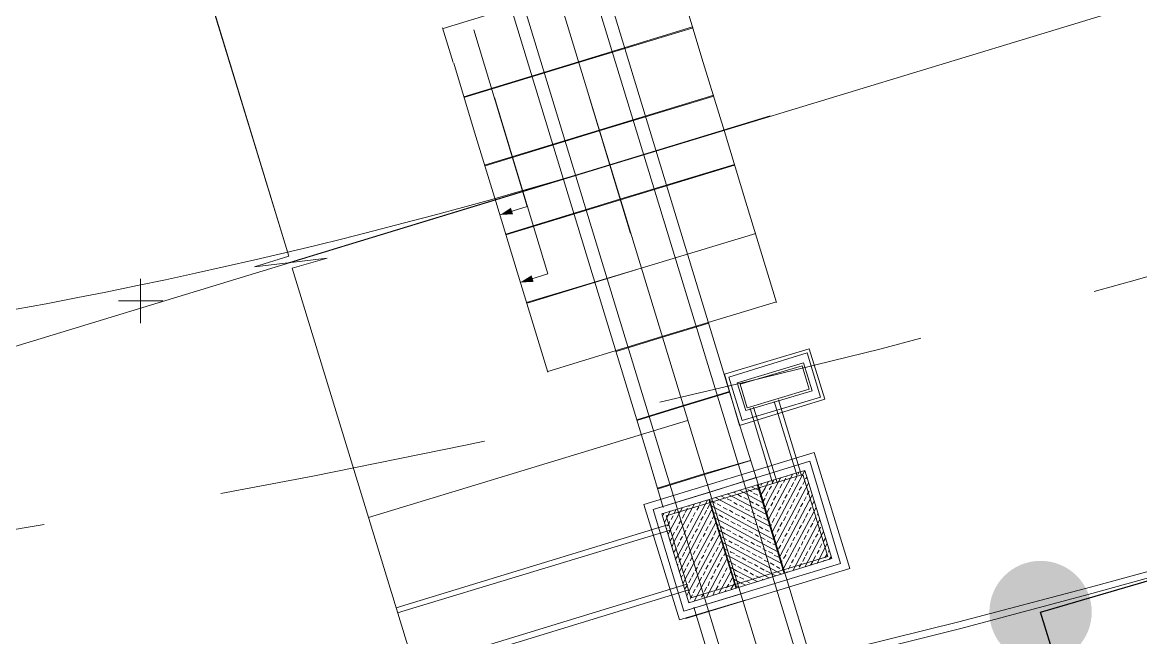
# Model space of a CAD drawing. Header units: metres. Extents: x 535413 to 535809, y 1836230 to 1836506.
# Drawn here: x 535683.28 to 535698.99, y 1836318.32 to 1836326.96 of the extents above; entities that cross this region are included whole.
import ezdxf

# ---------------------------------------------------------------- set-up
doc = ezdxf.new("R2010")
doc.units = ezdxf.units.M
doc.header["$MEASUREMENT"] = 0
doc.linetypes.add('DGN Style 2', pattern=[6.2979, 3.77874, -2.51916])
doc.layers.get('0').update_dxf_attribs({"color": 1})
for name, color, linetype, lineweight in [('Level 2', 1, 'Continuous', 0), ('Level 3', 1, 'Continuous', 0), ('Level 37', 1, 'Continuous', 0), ('Level 38', 1, 'Continuous', 0), ('Level 39', 1, 'Continuous', 0), ('Level 4', 1, 'Continuous', 0), ('Level 42', 1, 'Continuous', 0), ('Level 43', 1, 'Continuous', 0), ('Level 44', 1, 'Continuous', 0), ('Level 45', 1, 'Continuous', 0), ('Level 5', 1, 'Continuous', 0), ('Level 8', 1, 'Continuous', 0), ('Level 9', 1, 'Continuous', 0)]:
    doc.layers.add(name, color=color, linetype=linetype, lineweight=lineweight)

# ---------------------------------------------------------------- blocks, each defined once
blk = doc.blocks.new('DDCT_1')
at = {"color": 0, "linetype": 'Continuous', "lineweight": 0}
for p, q in [((0, -6.2), (0, 6.2)), ((6.2, 0), (-6.2, 0))]:
    blk.add_line(p, q, dxfattribs=at)
blk = doc.blocks.new('DWGLDR_2')
at = {"layer": 'Level 39', "color": 7, "linetype": 'Continuous', "lineweight": 0, "flags": 128}
blk.add_lwpolyline([(22.1, -167.7), (21.7, -127.9), (-237.5, -127.3)], dxfattribs=at)
at = {"layer": 'Level 39', "color": 7, "linetype": 'Continuous', "lineweight": 0}
blk.add_solid([(22.1, -167.7), (26.4, -150.2), (16.9, -150.5)], dxfattribs=at)
blk = doc.blocks.new('DWGLDR_3')
at = {"layer": 'Level 39', "color": 7, "linetype": 'Continuous', "lineweight": 0, "flags": 128}
blk.add_lwpolyline([(121.1, -168.6), (121, -127.8), (-138.1, -127.3)], dxfattribs=at)
at = {"layer": 'Level 39', "color": 7, "linetype": 'Continuous', "lineweight": 0}
blk.add_solid([(121.1, -168.6), (125.7, -150.2), (116.2, -150.4)], dxfattribs=at)

msp = doc.modelspace()

# ---------------------------------------------------------------- hatches: boundary and pattern name
at = {"layer": 'Level 4', "linetype": 'Continuous', "lineweight": 0}
h = msp.add_hatch(color=7, dxfattribs=at)
edge = h.paths.add_edge_path()
edge.add_arc((535697.58, 1836318.68), 0.719, 270, 630)

# ---------------------------------------------------------------- linework, layer by layer
at = {"layer": 'Level 2', "color": 7, "linetype": 'Continuous', "lineweight": 0}
msp.add_line((535691.24, 1836325.92), (535691.82, 1836324), dxfattribs=at)
at = {"layer": 'Level 2', "color": 7, "linetype": 'Continuous', "lineweight": 0, "flags": 128}
for points in [[(535667.71, 1836314.54), (535669.83, 1836314.56), (535672.01, 1836314.63), (535674.25, 1836314.76), (535676.55, 1836314.96), (535678.89, 1836315.22), (535681.25, 1836315.54), (535683.6, 1836315.89), (535685.93, 1836316.29), (535688.21, 1836316.71), (535690.42, 1836317.15), (535692.53, 1836317.61), (535694.52, 1836318.07), (535696.43, 1836318.54), (535698.28, 1836319.03), (535700.09, 1836319.52), (535701.89, 1836320.04), (535703.71, 1836320.58), (535705.57, 1836321.14), (535707.51, 1836321.73)], [(535667.72, 1836314.41), (535669.83, 1836314.41), (535672.01, 1836314.47), (535674.26, 1836314.6), (535676.56, 1836314.8), (535678.9, 1836315.06), (535681.27, 1836315.38), (535683.62, 1836315.74), (535685.95, 1836316.15), (535688.23, 1836316.58), (535690.44, 1836317.03), (535692.55, 1836317.5), (535694.55, 1836317.97), (535696.46, 1836318.45), (535698.3, 1836318.94), (535700.11, 1836319.44), (535701.91, 1836319.96), (535703.74, 1836320.49), (535705.61, 1836321.04), (535707.55, 1836321.62)]]:
    msp.add_lwpolyline(points, dxfattribs=at)
at = {"layer": 'Level 2', "color": 7, "linetype": 'Continuous', "lineweight": 0}
msp.add_point((535691.53, 1836324.96), dxfattribs=at)
msp.add_point((535691.53, 1836324.96), dxfattribs=at)
at = {"layer": 'Level 3', "color": 7, "linetype": 'Continuous', "lineweight": 0}
for q in [(535761.57, 1836346.31), (535627.69, 1836305.5)]:
    msp.add_line((535691.53, 1836324.96), q, dxfattribs=at)
msp.add_arc((535669.657, 1836396.702), 75, 245.25614, 286.95471, dxfattribs=at)
at = {"layer": 'Level 37', "color": 7, "linetype": 'Continuous', "lineweight": 0}
for p, q in [((535687.02, 1836323.68), (535683.66, 1836334.7)), ((535687.02, 1836323.68), (535684.26, 1836332.74)), ((535686.54, 1836323.53), (535687.02, 1836323.68)), ((535686.54, 1836323.53), (535687.02, 1836323.68)), ((535687.56, 1836323.65), (535686.54, 1836323.53)), ((535687.56, 1836323.65), (535686.54, 1836323.53)), ((535687.07, 1836323.51), (535687.56, 1836323.65)), ((535687.07, 1836323.51), (535687.56, 1836323.65)), ((535687.07, 1836323.51), (535689.42, 1836315.83)), ((535687.07, 1836323.51), (535689.42, 1836315.83))]:
    msp.add_line(p, q, dxfattribs=at)
at = {"layer": 'Level 38', "color": 7, "linetype": 'Continuous', "lineweight": 0}
for p, q in [((535696.14, 1836309.84), (535688.15, 1836336.06)), ((535696.14, 1836309.84), (535688.15, 1836336.06)), ((535692.62, 1836321.37), (535688.14, 1836320.01)), ((535692.62, 1836321.37), (535688.14, 1836320.01))]:
    msp.add_line(p, q, dxfattribs=at)
at = {"layer": 'Level 39', "color": 7, "linetype": 'Continuous', "lineweight": 0}
for p, q in [((535693.81, 1836320.08), (535694.1, 1836320.62)), ((535693.81, 1836320.08), (535694.1, 1836320.62)), ((535693.86, 1836319.9), (535694.27, 1836320.67)), ((535693.86, 1836319.9), (535694.27, 1836320.67)), ((535694.17, 1836320.61), (535694.19, 1836320.65)), ((535694.17, 1836320.61), (535694.19, 1836320.65)), ((535693.65, 1836320.46), (535693.67, 1836320.49)), ((535693.65, 1836320.46), (535693.67, 1836320.49)), ((535693.71, 1836320.42), (535693.76, 1836320.52)), ((535693.71, 1836320.42), (535693.76, 1836320.52)), ((535693.76, 1836320.25), (535693.93, 1836320.57)), ((535693.76, 1836320.25), (535693.93, 1836320.57)), ((535693.77, 1836320.4), (535693.8, 1836320.45)), ((535693.77, 1836320.4), (535693.8, 1836320.45)), ((535693.81, 1836320.48), (535693.84, 1836320.54)), ((535693.81, 1836320.48), (535693.84, 1836320.54)), ((535693.92, 1836319.73), (535694.32, 1836320.49)), ((535693.92, 1836319.73), (535694.32, 1836320.49)), ((535693.92, 1836320.42), (535693.95, 1836320.48)), ((535693.92, 1836320.42), (535693.95, 1836320.48)), ((535693.97, 1836320.5), (535694, 1836320.56)), ((535693.97, 1836320.5), (535694, 1836320.56)), ((535694.01, 1836320.59), (535694.02, 1836320.59)), ((535694.01, 1836320.59), (535694.02, 1836320.59)), ((535694.08, 1836320.44), (535694.11, 1836320.5)), ((535694.08, 1836320.44), (535694.11, 1836320.5)), ((535694.13, 1836320.53), (535694.15, 1836320.58)), ((535694.13, 1836320.53), (535694.15, 1836320.58)), ((535694.24, 1836320.47), (535694.27, 1836320.53)), ((535694.24, 1836320.47), (535694.27, 1836320.53)), ((535694.28, 1836320.55), (535694.3, 1836320.58)), ((535694.28, 1836320.55), (535694.3, 1836320.58)), ((535693.01, 1836320.29), (535693.78, 1836319.88)), ((535693.01, 1836320.29), (535693.78, 1836319.88)), ((535693.1, 1836320.31), (535693.15, 1836320.28)), ((535693.1, 1836320.31), (535693.15, 1836320.28)), ((535693.18, 1836320.34), (535693.73, 1836320.05)), ((535693.18, 1836320.34), (535693.73, 1836320.05)), ((535693.27, 1836320.36), (535693.3, 1836320.35)), ((535693.27, 1836320.36), (535693.3, 1836320.35)), ((535693.33, 1836320.33), (535693.38, 1836320.3)), ((535693.33, 1836320.33), (535693.38, 1836320.3)), ((535693.35, 1836320.39), (535693.67, 1836320.22)), ((535693.35, 1836320.39), (535693.67, 1836320.22)), ((535693.41, 1836320.29), (535693.47, 1836320.26)), ((535693.41, 1836320.29), (535693.47, 1836320.26)), ((535693.44, 1836320.42), (535693.44, 1836320.41)), ((535693.44, 1836320.42), (535693.44, 1836320.41)), ((535693.47, 1836320.4), (535693.53, 1836320.37)), ((535693.47, 1836320.4), (535693.53, 1836320.37)), ((535693.52, 1836320.44), (535693.62, 1836320.39)), ((535693.52, 1836320.44), (535693.62, 1836320.39)), ((535693.55, 1836320.35), (535693.61, 1836320.32)), ((535693.55, 1836320.35), (535693.61, 1836320.32)), ((535693.63, 1836320.41), (535693.64, 1836320.43)), ((535693.63, 1836320.41), (535693.64, 1836320.43)), ((535693.64, 1836320.31), (535693.65, 1836320.3)), ((535693.64, 1836320.31), (535693.65, 1836320.3)), ((535693.65, 1836320.32), (535693.71, 1836320.42)), ((535693.65, 1836320.32), (535693.71, 1836320.42)), ((535693.72, 1836320.31), (535693.73, 1836320.33)), ((535693.72, 1836320.31), (535693.73, 1836320.33)), ((535693.73, 1836320.33), (535693.75, 1836320.37)), ((535693.73, 1836320.33), (535693.75, 1836320.37)), ((535693.83, 1836320.25), (535693.86, 1836320.31)), ((535693.83, 1836320.25), (535693.86, 1836320.31)), ((535693.88, 1836320.34), (535693.91, 1836320.39)), ((535693.88, 1836320.34), (535693.91, 1836320.39)), ((535693.97, 1836319.56), (535694.37, 1836320.32)), ((535693.97, 1836319.56), (535694.37, 1836320.32)), ((535693.99, 1836320.28), (535694.02, 1836320.33)), ((535693.99, 1836320.28), (535694.02, 1836320.33)), ((535694.04, 1836320.36), (535694.07, 1836320.42)), ((535694.04, 1836320.36), (535694.07, 1836320.42)), ((535694.15, 1836320.3), (535694.18, 1836320.36)), ((535694.15, 1836320.3), (535694.18, 1836320.36)), ((535694.19, 1836320.39), (535694.22, 1836320.44)), ((535694.19, 1836320.39), (535694.22, 1836320.44)), ((535694.26, 1836320.24), (535694.29, 1836320.3)), ((535694.26, 1836320.24), (535694.29, 1836320.3)), ((535694.3, 1836320.33), (535694.33, 1836320.38)), ((535694.3, 1836320.33), (535694.33, 1836320.38)), ((535692.38, 1836319.83), (535692.55, 1836320.15)), ((535692.38, 1836319.83), (535692.55, 1836320.15)), ((535692.43, 1836319.66), (535692.72, 1836320.2)), ((535692.43, 1836319.66), (535692.72, 1836320.2)), ((535692.49, 1836319.48), (535692.9, 1836320.25)), ((535692.49, 1836319.48), (535692.9, 1836320.25)), ((535692.59, 1836320.08), (535692.62, 1836320.14)), ((535692.59, 1836320.08), (535692.62, 1836320.14)), ((535692.75, 1836320.11), (535692.78, 1836320.16)), ((535692.75, 1836320.11), (535692.78, 1836320.16)), ((535692.79, 1836320.19), (535692.81, 1836320.23)), ((535692.79, 1836320.19), (535692.81, 1836320.23)), ((535692.9, 1836320.13), (535692.93, 1836320.19)), ((535692.9, 1836320.13), (535692.93, 1836320.19)), ((535692.95, 1836320.24), (535693.01, 1836320.21)), ((535692.95, 1836320.24), (535693.01, 1836320.21)), ((535692.96, 1836320.17), (535693.05, 1836320.12)), ((535692.96, 1836320.17), (535693.05, 1836320.12)), ((535693.04, 1836320.2), (535693.09, 1836320.17)), ((535693.04, 1836320.2), (535693.09, 1836320.17)), ((535693.12, 1836320.15), (535693.18, 1836320.12)), ((535693.12, 1836320.15), (535693.18, 1836320.12)), ((535693.18, 1836320.27), (535693.24, 1836320.24)), ((535693.18, 1836320.27), (535693.24, 1836320.24)), ((535693.27, 1836320.22), (535693.32, 1836320.19)), ((535693.27, 1836320.22), (535693.32, 1836320.19)), ((535693.35, 1836320.18), (535693.41, 1836320.15)), ((535693.35, 1836320.18), (535693.41, 1836320.15)), ((535693.43, 1836320.13), (535693.49, 1836320.1)), ((535693.43, 1836320.13), (535693.49, 1836320.1)), ((535693.49, 1836320.24), (535693.55, 1836320.21)), ((535693.49, 1836320.24), (535693.55, 1836320.21)), ((535693.58, 1836320.2), (535693.63, 1836320.17)), ((535693.58, 1836320.2), (535693.63, 1836320.17)), ((535693.66, 1836320.15), (535693.7, 1836320.13)), ((535693.66, 1836320.15), (535693.7, 1836320.13)), ((535693.68, 1836320.23), (535693.71, 1836320.28)), ((535693.68, 1836320.23), (535693.71, 1836320.28)), ((535693.71, 1836320.15), (535693.76, 1836320.25)), ((535693.71, 1836320.15), (535693.76, 1836320.25)), ((535693.74, 1836320.08), (535693.77, 1836320.14)), ((535693.74, 1836320.08), (535693.77, 1836320.14)), ((535693.79, 1836320.17), (535693.82, 1836320.22)), ((535693.79, 1836320.17), (535693.82, 1836320.22)), ((535693.9, 1836320.11), (535693.93, 1836320.16)), ((535693.9, 1836320.11), (535693.93, 1836320.16)), ((535693.95, 1836320.19), (535693.98, 1836320.25)), ((535693.95, 1836320.19), (535693.98, 1836320.25)), ((535694.02, 1836319.39), (535694.43, 1836320.15)), ((535694.02, 1836319.39), (535694.43, 1836320.15)), ((535694.06, 1836320.13), (535694.09, 1836320.19)), ((535694.06, 1836320.13), (535694.09, 1836320.19)), ((535694.1, 1836320.22), (535694.13, 1836320.27)), ((535694.1, 1836320.22), (535694.13, 1836320.27)), ((535694.17, 1836320.07), (535694.2, 1836320.13)), ((535694.17, 1836320.07), (535694.2, 1836320.13)), ((535694.21, 1836320.16), (535694.24, 1836320.21)), ((535694.21, 1836320.16), (535694.24, 1836320.21)), ((535694.33, 1836320.1), (535694.36, 1836320.15)), ((535694.33, 1836320.1), (535694.36, 1836320.15)), ((535694.37, 1836320.18), (535694.4, 1836320.24)), ((535694.37, 1836320.18), (535694.4, 1836320.24)), ((535692.28, 1836320.04), (535692.29, 1836320.07)), ((535692.28, 1836320.04), (535692.29, 1836320.07)), ((535692.3, 1836319.94), (535692.33, 1836320)), ((535692.3, 1836319.94), (535692.33, 1836320)), ((535692.33, 1836320), (535692.38, 1836320.1)), ((535692.33, 1836320), (535692.38, 1836320.1)), ((535692.39, 1836319.98), (535692.42, 1836320.03)), ((535692.39, 1836319.98), (535692.42, 1836320.03)), ((535692.43, 1836320.06), (535692.46, 1836320.12)), ((535692.43, 1836320.06), (535692.46, 1836320.12)), ((535692.54, 1836319.31), (535692.96, 1836320.11)), ((535692.54, 1836319.31), (535692.96, 1836320.11)), ((535692.55, 1836320), (535692.58, 1836320.06)), ((535692.55, 1836320), (535692.58, 1836320.06)), ((535692.66, 1836319.94), (535692.69, 1836320)), ((535692.66, 1836319.94), (535692.69, 1836320)), ((535692.7, 1836320.02), (535692.73, 1836320.08)), ((535692.7, 1836320.02), (535692.73, 1836320.08)), ((535692.81, 1836319.97), (535692.84, 1836320.02)), ((535692.81, 1836319.97), (535692.84, 1836320.02)), ((535692.86, 1836320.05), (535692.89, 1836320.11)), ((535692.86, 1836320.05), (535692.89, 1836320.11)), ((535692.97, 1836319.99), (535692.99, 1836320.03)), ((535692.97, 1836319.99), (535692.99, 1836320.03)), ((535692.98, 1836320.08), (535693.04, 1836320.06)), ((535692.98, 1836320.08), (535693.04, 1836320.06)), ((535693.01, 1836320), (535693.1, 1836319.95)), ((535693.01, 1836320), (535693.1, 1836319.95)), ((535693.05, 1836320.12), (535693.83, 1836319.7)), ((535693.05, 1836320.12), (535693.83, 1836319.7)), ((535693.06, 1836320.04), (535693.07, 1836320.04)), ((535693.06, 1836320.04), (535693.07, 1836320.04)), ((535693.07, 1836320.04), (535693.12, 1836320.01)), ((535693.07, 1836320.04), (535693.12, 1836320.01)), ((535693.15, 1836320), (535693.2, 1836319.97)), ((535693.15, 1836320), (535693.2, 1836319.97)), ((535693.21, 1836320.11), (535693.26, 1836320.08)), ((535693.21, 1836320.11), (535693.26, 1836320.08)), ((535693.29, 1836320.06), (535693.35, 1836320.03)), ((535693.29, 1836320.06), (535693.35, 1836320.03)), ((535693.38, 1836320.02), (535693.43, 1836319.99)), ((535693.38, 1836320.02), (535693.43, 1836319.99)), ((535693.52, 1836320.09), (535693.57, 1836320.06)), ((535693.52, 1836320.09), (535693.57, 1836320.06)), ((535693.6, 1836320.04), (535693.66, 1836320.01)), ((535693.6, 1836320.04), (535693.66, 1836320.01)), ((535693.69, 1836320), (535693.74, 1836319.97)), ((535693.69, 1836320), (535693.74, 1836319.97)), ((535693.76, 1836319.98), (535693.81, 1836320.08)), ((535693.76, 1836319.98), (535693.81, 1836320.08)), ((535693.81, 1836319.94), (535693.84, 1836319.99)), ((535693.81, 1836319.94), (535693.84, 1836319.99)), ((535693.84, 1836319.99), (535693.84, 1836320)), ((535693.84, 1836319.99), (535693.84, 1836320)), ((535693.86, 1836320.02), (535693.89, 1836320.08)), ((535693.86, 1836320.02), (535693.89, 1836320.08)), ((535693.97, 1836319.96), (535694, 1836320.02)), ((535693.97, 1836319.96), (535694, 1836320.02)), ((535694.01, 1836320.05), (535694.04, 1836320.1)), ((535694.01, 1836320.05), (535694.04, 1836320.1)), ((535694.1, 1836319.26), (535694.48, 1836319.98)), ((535694.1, 1836319.26), (535694.48, 1836319.98)), ((535694.13, 1836319.99), (535694.16, 1836320.05)), ((535694.13, 1836319.99), (535694.16, 1836320.05)), ((535694.24, 1836319.93), (535694.27, 1836319.99)), ((535694.24, 1836319.93), (535694.27, 1836319.99)), ((535694.28, 1836320.01), (535694.31, 1836320.07)), ((535694.28, 1836320.01), (535694.31, 1836320.07)), ((535694.39, 1836319.95), (535694.42, 1836320.01)), ((535694.39, 1836319.95), (535694.42, 1836320.01)), ((535694.44, 1836320.04), (535694.45, 1836320.06)), ((535694.44, 1836320.04), (535694.45, 1836320.06)), ((535692.32, 1836319.85), (535692.33, 1836319.86)), ((535692.32, 1836319.85), (535692.33, 1836319.86)), ((535692.34, 1836319.89), (535692.36, 1836319.91)), ((535692.34, 1836319.89), (535692.36, 1836319.91)), ((535692.35, 1836319.77), (535692.38, 1836319.83)), ((535692.35, 1836319.77), (535692.38, 1836319.83)), ((535692.36, 1836319.91), (535692.37, 1836319.95)), ((535692.36, 1836319.91), (535692.37, 1836319.95)), ((535692.46, 1836319.83), (535692.49, 1836319.89)), ((535692.46, 1836319.83), (535692.49, 1836319.89)), ((535692.5, 1836319.92), (535692.53, 1836319.97)), ((535692.5, 1836319.92), (535692.53, 1836319.97)), ((535692.57, 1836319.77), (535692.6, 1836319.83)), ((535692.57, 1836319.77), (535692.6, 1836319.83)), ((535692.59, 1836319.14), (535693.02, 1836319.94)), ((535692.59, 1836319.14), (535693.02, 1836319.94)), ((535692.61, 1836319.86), (535692.64, 1836319.91)), ((535692.61, 1836319.86), (535692.64, 1836319.91)), ((535692.73, 1836319.8), (535692.76, 1836319.85)), ((535692.73, 1836319.8), (535692.76, 1836319.85)), ((535692.77, 1836319.88), (535692.8, 1836319.94)), ((535692.77, 1836319.88), (535692.8, 1836319.94)), ((535692.88, 1836319.82), (535692.91, 1836319.88)), ((535692.88, 1836319.82), (535692.91, 1836319.88)), ((535692.93, 1836319.91), (535692.96, 1836319.96)), ((535692.93, 1836319.91), (535692.96, 1836319.96)), ((535692.99, 1836319.76), (535693.02, 1836319.82)), ((535692.99, 1836319.76), (535693.02, 1836319.82)), ((535693.04, 1836319.91), (535693.06, 1836319.9)), ((535693.04, 1836319.91), (535693.06, 1836319.9)), ((535693.06, 1836319.83), (535693.15, 1836319.78)), ((535693.06, 1836319.83), (535693.15, 1836319.78)), ((535693.09, 1836319.88), (535693.12, 1836319.86)), ((535693.09, 1836319.88), (535693.12, 1836319.86)), ((535693.1, 1836319.95), (535693.88, 1836319.53)), ((535693.1, 1836319.95), (535693.88, 1836319.53)), ((535693.12, 1836319.86), (535693.14, 1836319.85)), ((535693.12, 1836319.86), (535693.14, 1836319.85)), ((535693.17, 1836319.84), (535693.23, 1836319.81)), ((535693.17, 1836319.84), (535693.23, 1836319.81)), ((535693.23, 1836319.95), (535693.29, 1836319.92)), ((535693.23, 1836319.95), (535693.29, 1836319.92)), ((535693.32, 1836319.91), (535693.37, 1836319.88)), ((535693.32, 1836319.91), (535693.37, 1836319.88)), ((535693.4, 1836319.86), (535693.46, 1836319.83)), ((535693.4, 1836319.86), (535693.46, 1836319.83)), ((535693.46, 1836319.97), (535693.52, 1836319.94)), ((535693.46, 1836319.97), (535693.52, 1836319.94)), ((535693.48, 1836319.82), (535693.54, 1836319.79)), ((535693.48, 1836319.82), (535693.54, 1836319.79)), ((535693.54, 1836319.93), (535693.6, 1836319.9)), ((535693.54, 1836319.93), (535693.6, 1836319.9)), ((535693.63, 1836319.88), (535693.68, 1836319.85)), ((535693.63, 1836319.88), (535693.68, 1836319.85)), ((535693.71, 1836319.84), (535693.77, 1836319.81)), ((535693.71, 1836319.84), (535693.77, 1836319.81)), ((535693.79, 1836319.89), (535693.8, 1836319.91)), ((535693.79, 1836319.89), (535693.8, 1836319.91)), ((535693.81, 1836319.8), (535693.86, 1836319.9)), ((535693.81, 1836319.8), (535693.86, 1836319.9)), ((535693.88, 1836319.8), (535693.89, 1836319.82)), ((535693.88, 1836319.8), (535693.89, 1836319.82)), ((535693.89, 1836319.82), (535693.91, 1836319.85)), ((535693.89, 1836319.82), (535693.91, 1836319.85)), ((535693.92, 1836319.88), (535693.95, 1836319.94)), ((535693.92, 1836319.88), (535693.95, 1836319.94)), ((535694.04, 1836319.82), (535694.07, 1836319.88)), ((535694.04, 1836319.82), (535694.07, 1836319.88)), ((535694.08, 1836319.9), (535694.11, 1836319.96)), ((535694.08, 1836319.9), (535694.11, 1836319.96)), ((535694.15, 1836319.76), (535694.18, 1836319.82)), ((535694.15, 1836319.76), (535694.18, 1836319.82)), ((535694.19, 1836319.85), (535694.22, 1836319.9)), ((535694.19, 1836319.85), (535694.22, 1836319.9)), ((535694.3, 1836319.79), (535694.33, 1836319.84)), ((535694.3, 1836319.79), (535694.33, 1836319.84)), ((535694.35, 1836319.87), (535694.38, 1836319.93)), ((535694.35, 1836319.87), (535694.38, 1836319.93)), ((535694.46, 1836319.81), (535694.49, 1836319.87)), ((535694.46, 1836319.81), (535694.49, 1836319.87)), ((535692.38, 1836319.68), (535692.4, 1836319.72)), ((535692.38, 1836319.68), (535692.4, 1836319.72)), ((535692.4, 1836319.59), (535692.43, 1836319.66)), ((535692.4, 1836319.59), (535692.43, 1836319.66)), ((535692.41, 1836319.75), (535692.44, 1836319.8)), ((535692.41, 1836319.75), (535692.44, 1836319.8)), ((535692.48, 1836319.6), (535692.51, 1836319.66)), ((535692.48, 1836319.6), (535692.51, 1836319.66)), ((535692.52, 1836319.69), (535692.55, 1836319.74)), ((535692.52, 1836319.69), (535692.55, 1836319.74)), ((535692.64, 1836318.97), (535693.07, 1836319.77)), ((535692.64, 1836318.97), (535693.07, 1836319.77)), ((535692.64, 1836319.63), (535692.67, 1836319.68)), ((535692.64, 1836319.63), (535692.67, 1836319.68)), ((535692.68, 1836319.71), (535692.71, 1836319.77)), ((535692.68, 1836319.71), (535692.71, 1836319.77)), ((535692.79, 1836319.65), (535692.82, 1836319.71)), ((535692.79, 1836319.65), (535692.82, 1836319.71)), ((535692.84, 1836319.74), (535692.87, 1836319.79)), ((535692.84, 1836319.74), (535692.87, 1836319.79)), ((535692.95, 1836319.68), (535692.98, 1836319.73)), ((535692.95, 1836319.68), (535692.98, 1836319.73)), ((535693.06, 1836319.62), (535693.09, 1836319.67)), ((535693.06, 1836319.62), (535693.09, 1836319.67)), ((535693.11, 1836319.73), (535693.17, 1836319.7)), ((535693.11, 1836319.73), (535693.17, 1836319.7)), ((535693.15, 1836319.78), (535693.94, 1836319.36)), ((535693.15, 1836319.78), (535693.94, 1836319.36)), ((535693.2, 1836319.68), (535693.25, 1836319.65)), ((535693.2, 1836319.68), (535693.25, 1836319.65)), ((535693.26, 1836319.79), (535693.31, 1836319.76)), ((535693.26, 1836319.79), (535693.31, 1836319.76)), ((535693.34, 1836319.75), (535693.4, 1836319.72)), ((535693.34, 1836319.75), (535693.4, 1836319.72)), ((535693.42, 1836319.7), (535693.48, 1836319.67)), ((535693.42, 1836319.7), (535693.48, 1836319.67)), ((535693.51, 1836319.66), (535693.56, 1836319.63)), ((535693.51, 1836319.66), (535693.56, 1836319.63)), ((535693.57, 1836319.77), (535693.62, 1836319.74)), ((535693.57, 1836319.77), (535693.62, 1836319.74)), ((535693.65, 1836319.73), (535693.71, 1836319.7)), ((535693.65, 1836319.73), (535693.71, 1836319.7)), ((535693.74, 1836319.68), (535693.79, 1836319.65)), ((535693.74, 1836319.68), (535693.79, 1836319.65)), ((535693.8, 1836319.79), (535693.81, 1836319.79)), ((535693.8, 1836319.79), (535693.81, 1836319.79)), ((535693.84, 1836319.72), (535693.86, 1836319.77)), ((535693.84, 1836319.72), (535693.86, 1836319.77)), ((535693.86, 1836319.63), (535693.92, 1836319.73)), ((535693.86, 1836319.63), (535693.92, 1836319.73)), ((535693.95, 1836319.65), (535693.98, 1836319.71)), ((535693.95, 1836319.65), (535693.98, 1836319.71)), ((535693.99, 1836319.74), (535694.02, 1836319.79)), ((535693.99, 1836319.74), (535694.02, 1836319.79)), ((535694.1, 1836319.68), (535694.13, 1836319.73)), ((535694.1, 1836319.68), (535694.13, 1836319.73)), ((535694.22, 1836319.62), (535694.24, 1836319.67)), ((535694.22, 1836319.62), (535694.24, 1836319.67)), ((535694.26, 1836319.7), (535694.29, 1836319.76)), ((535694.26, 1836319.7), (535694.29, 1836319.76)), ((535694.27, 1836319.31), (535694.53, 1836319.81)), ((535694.27, 1836319.31), (535694.53, 1836319.81)), ((535694.37, 1836319.64), (535694.4, 1836319.7)), ((535694.37, 1836319.64), (535694.4, 1836319.7)), ((535694.42, 1836319.73), (535694.45, 1836319.78)), ((535694.42, 1836319.73), (535694.45, 1836319.78)), ((535694.53, 1836319.67), (535694.56, 1836319.72)), ((535694.53, 1836319.67), (535694.56, 1836319.72)), ((535692.43, 1836319.52), (535692.46, 1836319.57)), ((535692.43, 1836319.52), (535692.46, 1836319.57)), ((535692.46, 1836319.57), (535692.46, 1836319.58)), ((535692.46, 1836319.57), (535692.46, 1836319.58)), ((535692.55, 1836319.46), (535692.58, 1836319.52)), ((535692.55, 1836319.46), (535692.58, 1836319.52)), ((535692.59, 1836319.54), (535692.62, 1836319.6)), ((535692.59, 1836319.54), (535692.62, 1836319.6)), ((535692.7, 1836319.49), (535692.73, 1836319.54)), ((535692.7, 1836319.49), (535692.73, 1836319.54)), ((535692.72, 1836318.84), (535693.12, 1836319.6)), ((535692.72, 1836318.84), (535693.12, 1836319.6)), ((535692.75, 1836319.57), (535692.78, 1836319.63)), ((535692.75, 1836319.57), (535692.78, 1836319.63)), ((535692.86, 1836319.51), (535692.89, 1836319.57)), ((535692.86, 1836319.51), (535692.89, 1836319.57)), ((535692.9, 1836319.59), (535692.93, 1836319.65)), ((535692.9, 1836319.59), (535692.93, 1836319.65)), ((535692.97, 1836319.45), (535693, 1836319.51)), ((535692.97, 1836319.45), (535693, 1836319.51)), ((535693.02, 1836319.53), (535693.05, 1836319.59)), ((535693.02, 1836319.53), (535693.05, 1836319.59)), ((535693.12, 1836319.65), (535693.2, 1836319.61)), ((535693.12, 1836319.65), (535693.2, 1836319.61)), ((535693.13, 1836319.47), (535693.15, 1836319.51)), ((535693.13, 1836319.47), (535693.15, 1836319.51)), ((535693.14, 1836319.57), (535693.19, 1836319.54)), ((535693.14, 1836319.57), (535693.19, 1836319.54)), ((535693.2, 1836319.61), (535693.94, 1836319.21)), ((535693.2, 1836319.61), (535693.94, 1836319.21)), ((535693.22, 1836319.53), (535693.23, 1836319.52)), ((535693.22, 1836319.53), (535693.23, 1836319.52)), ((535693.23, 1836319.52), (535693.28, 1836319.5)), ((535693.23, 1836319.52), (535693.28, 1836319.5)), ((535693.28, 1836319.64), (535693.34, 1836319.61)), ((535693.28, 1836319.64), (535693.34, 1836319.61)), ((535693.36, 1836319.59), (535693.42, 1836319.56)), ((535693.36, 1836319.59), (535693.42, 1836319.56)), ((535693.45, 1836319.55), (535693.5, 1836319.52)), ((535693.45, 1836319.55), (535693.5, 1836319.52)), ((535693.59, 1836319.62), (535693.65, 1836319.59)), ((535693.59, 1836319.62), (535693.65, 1836319.59)), ((535693.68, 1836319.57), (535693.73, 1836319.54)), ((535693.68, 1836319.57), (535693.73, 1836319.54)), ((535693.76, 1836319.53), (535693.82, 1836319.5)), ((535693.76, 1836319.53), (535693.82, 1836319.5)), ((535693.82, 1836319.64), (535693.86, 1836319.62)), ((535693.82, 1836319.64), (535693.86, 1836319.62)), ((535693.9, 1836319.57), (535693.93, 1836319.62)), ((535693.9, 1836319.57), (535693.93, 1836319.62)), ((535693.92, 1836319.46), (535693.97, 1836319.56)), ((535693.92, 1836319.46), (535693.97, 1836319.56)), ((535694.01, 1836319.51), (535694.04, 1836319.57)), ((535694.01, 1836319.51), (535694.04, 1836319.57)), ((535694.06, 1836319.59), (535694.09, 1836319.65)), ((535694.06, 1836319.59), (535694.09, 1836319.65)), ((535694.13, 1836319.45), (535694.16, 1836319.51)), ((535694.13, 1836319.45), (535694.16, 1836319.51)), ((535694.17, 1836319.53), (535694.2, 1836319.59)), ((535694.17, 1836319.53), (535694.2, 1836319.59)), ((535694.28, 1836319.47), (535694.31, 1836319.53)), ((535694.28, 1836319.47), (535694.31, 1836319.53)), ((535694.33, 1836319.56), (535694.36, 1836319.61)), ((535694.33, 1836319.56), (535694.36, 1836319.61)), ((535694.44, 1836319.36), (535694.58, 1836319.64)), ((535694.44, 1836319.36), (535694.58, 1836319.64)), ((535694.44, 1836319.5), (535694.47, 1836319.55)), ((535694.44, 1836319.5), (535694.47, 1836319.55)), ((535694.48, 1836319.58), (535694.51, 1836319.64)), ((535694.48, 1836319.58), (535694.51, 1836319.64)), ((535694.6, 1836319.52), (535694.61, 1836319.55)), ((535694.6, 1836319.52), (535694.61, 1836319.55)), ((535692.45, 1836319.42), (535692.49, 1836319.48)), ((535692.45, 1836319.42), (535692.49, 1836319.48)), ((535692.48, 1836319.34), (535692.49, 1836319.35)), ((535692.48, 1836319.34), (535692.49, 1836319.35)), ((535692.5, 1836319.38), (535692.51, 1836319.4)), ((535692.5, 1836319.38), (535692.51, 1836319.4)), ((535692.51, 1836319.4), (535692.53, 1836319.43)), ((535692.51, 1836319.4), (535692.53, 1836319.43)), ((535692.61, 1836319.32), (535692.64, 1836319.37)), ((535692.61, 1836319.32), (535692.64, 1836319.37)), ((535692.66, 1836319.4), (535692.69, 1836319.46)), ((535692.66, 1836319.4), (535692.69, 1836319.46)), ((535692.77, 1836319.34), (535692.8, 1836319.4)), ((535692.77, 1836319.34), (535692.8, 1836319.4)), ((535692.82, 1836319.43), (535692.85, 1836319.48)), ((535692.82, 1836319.43), (535692.85, 1836319.48)), ((535692.89, 1836318.89), (535693.17, 1836319.42)), ((535692.89, 1836318.89), (535693.17, 1836319.42)), ((535692.93, 1836319.37), (535692.96, 1836319.42)), ((535692.93, 1836319.37), (535692.96, 1836319.42)), ((535693.04, 1836319.31), (535693.07, 1836319.36)), ((535693.04, 1836319.31), (535693.07, 1836319.36)), ((535693.08, 1836319.39), (535693.11, 1836319.45)), ((535693.08, 1836319.39), (535693.11, 1836319.45)), ((535693.17, 1836319.48), (535693.25, 1836319.44)), ((535693.17, 1836319.48), (535693.25, 1836319.44)), ((535693.19, 1836319.4), (535693.22, 1836319.38)), ((535693.19, 1836319.4), (535693.22, 1836319.38)), ((535693.24, 1836319.37), (535693.28, 1836319.35)), ((535693.24, 1836319.37), (535693.28, 1836319.35)), ((535693.25, 1836319.44), (535693.77, 1836319.16)), ((535693.25, 1836319.44), (535693.77, 1836319.16)), ((535693.28, 1836319.35), (535693.3, 1836319.34)), ((535693.28, 1836319.35), (535693.3, 1836319.34)), ((535693.3, 1836319.48), (535693.36, 1836319.45)), ((535693.3, 1836319.48), (535693.36, 1836319.45)), ((535693.39, 1836319.44), (535693.44, 1836319.41)), ((535693.39, 1836319.44), (535693.44, 1836319.41)), ((535693.47, 1836319.39), (535693.53, 1836319.36)), ((535693.47, 1836319.39), (535693.53, 1836319.36)), ((535693.53, 1836319.5), (535693.59, 1836319.47)), ((535693.53, 1836319.5), (535693.59, 1836319.47)), ((535693.56, 1836319.35), (535693.61, 1836319.32)), ((535693.56, 1836319.35), (535693.61, 1836319.32)), ((535693.62, 1836319.46), (535693.67, 1836319.43)), ((535693.62, 1836319.46), (535693.67, 1836319.43)), ((535693.7, 1836319.41), (535693.76, 1836319.38)), ((535693.7, 1836319.41), (535693.76, 1836319.38)), ((535693.78, 1836319.37), (535693.84, 1836319.34)), ((535693.78, 1836319.37), (535693.84, 1836319.34)), ((535693.84, 1836319.48), (535693.9, 1836319.45)), ((535693.84, 1836319.48), (535693.9, 1836319.45)), ((535693.94, 1836319.38), (535693.95, 1836319.4)), ((535693.94, 1836319.38), (535693.95, 1836319.4)), ((535693.97, 1836319.43), (535694, 1836319.48)), ((535693.97, 1836319.43), (535694, 1836319.48)), ((535693.97, 1836319.29), (535694.02, 1836319.39)), ((535693.97, 1836319.29), (535694.02, 1836319.39)), ((535694.08, 1836319.37), (535694.11, 1836319.42)), ((535694.08, 1836319.37), (535694.11, 1836319.42)), ((535694.19, 1836319.31), (535694.22, 1836319.36)), ((535694.19, 1836319.31), (535694.22, 1836319.36)), ((535694.24, 1836319.39), (535694.27, 1836319.45)), ((535694.24, 1836319.39), (535694.27, 1836319.45)), ((535694.35, 1836319.34), (535694.38, 1836319.39)), ((535694.35, 1836319.34), (535694.38, 1836319.39)), ((535694.39, 1836319.41), (535694.42, 1836319.47)), ((535694.39, 1836319.41), (535694.42, 1836319.47)), ((535694.53, 1836319.39), (535694.54, 1836319.41)), ((535694.53, 1836319.39), (535694.54, 1836319.41)), ((535694.55, 1836319.44), (535694.58, 1836319.49)), ((535694.55, 1836319.44), (535694.58, 1836319.49)), ((535694.61, 1836319.42), (535694.64, 1836319.46)), ((535694.61, 1836319.42), (535694.64, 1836319.46)), ((535692.51, 1836319.25), (535692.54, 1836319.31)), ((535692.51, 1836319.25), (535692.54, 1836319.31)), ((535692.53, 1836319.16), (535692.55, 1836319.2)), ((535692.53, 1836319.16), (535692.55, 1836319.2)), ((535692.57, 1836319.23), (535692.6, 1836319.29)), ((535692.57, 1836319.23), (535692.6, 1836319.29)), ((535692.68, 1836319.17), (535692.71, 1836319.23)), ((535692.68, 1836319.17), (535692.71, 1836319.23)), ((535692.73, 1836319.26), (535692.76, 1836319.31)), ((535692.73, 1836319.26), (535692.76, 1836319.31)), ((535692.84, 1836319.2), (535692.87, 1836319.25)), ((535692.84, 1836319.2), (535692.87, 1836319.25)), ((535692.88, 1836319.28), (535692.91, 1836319.34)), ((535692.88, 1836319.28), (535692.91, 1836319.34)), ((535692.95, 1836319.14), (535692.98, 1836319.19)), ((535692.95, 1836319.14), (535692.98, 1836319.19)), ((535692.99, 1836319.22), (535693.02, 1836319.28)), ((535692.99, 1836319.22), (535693.02, 1836319.28)), ((535693.06, 1836318.94), (535693.23, 1836319.25)), ((535693.06, 1836318.94), (535693.23, 1836319.25)), ((535693.11, 1836319.16), (535693.14, 1836319.22)), ((535693.11, 1836319.16), (535693.14, 1836319.22)), ((535693.15, 1836319.25), (535693.18, 1836319.3)), ((535693.15, 1836319.25), (535693.18, 1836319.3)), ((535693.2, 1836319.33), (535693.2, 1836319.34)), ((535693.2, 1836319.33), (535693.2, 1836319.34)), ((535693.22, 1836319.31), (535693.31, 1836319.26)), ((535693.22, 1836319.31), (535693.31, 1836319.26)), ((535693.27, 1836319.21), (535693.33, 1836319.18)), ((535693.27, 1836319.21), (535693.33, 1836319.18)), ((535693.31, 1836319.26), (535693.6, 1836319.11)), ((535693.31, 1836319.26), (535693.6, 1836319.11)), ((535693.33, 1836319.32), (535693.38, 1836319.29)), ((535693.33, 1836319.32), (535693.38, 1836319.29)), ((535693.41, 1836319.28), (535693.47, 1836319.25)), ((535693.41, 1836319.28), (535693.47, 1836319.25)), ((535693.5, 1836319.23), (535693.55, 1836319.2)), ((535693.5, 1836319.23), (535693.55, 1836319.2)), ((535693.58, 1836319.19), (535693.64, 1836319.16)), ((535693.58, 1836319.19), (535693.64, 1836319.16)), ((535693.64, 1836319.3), (535693.7, 1836319.27)), ((535693.64, 1836319.3), (535693.7, 1836319.27)), ((535693.72, 1836319.26), (535693.78, 1836319.23)), ((535693.72, 1836319.26), (535693.78, 1836319.23)), ((535693.81, 1836319.21), (535693.86, 1836319.19)), ((535693.81, 1836319.21), (535693.86, 1836319.19)), ((535693.87, 1836319.32), (535693.92, 1836319.29)), ((535693.87, 1836319.32), (535693.92, 1836319.29)), ((535693.95, 1836319.28), (535693.96, 1836319.27)), ((535693.95, 1836319.28), (535693.96, 1836319.27)), ((535694.01, 1836319.23), (535694.02, 1836319.25)), ((535694.01, 1836319.23), (535694.02, 1836319.25)), ((535694.04, 1836319.28), (535694.05, 1836319.3)), ((535694.04, 1836319.28), (535694.05, 1836319.3)), ((535694.05, 1836319.3), (535694.07, 1836319.34)), ((535694.05, 1836319.3), (535694.07, 1836319.34)), ((535692.56, 1836319.08), (535692.59, 1836319.14)), ((535692.56, 1836319.08), (535692.59, 1836319.14)), ((535692.59, 1836319.01), (535692.62, 1836319.06)), ((535692.59, 1836319.01), (535692.62, 1836319.06)), ((535692.64, 1836319.09), (535692.67, 1836319.15)), ((535692.64, 1836319.09), (535692.67, 1836319.15)), ((535692.75, 1836319.03), (535692.78, 1836319.09)), ((535692.75, 1836319.03), (535692.78, 1836319.09)), ((535692.79, 1836319.11), (535692.82, 1836319.17)), ((535692.79, 1836319.11), (535692.82, 1836319.17)), ((535692.91, 1836319.05), (535692.93, 1836319.11)), ((535692.91, 1836319.05), (535692.93, 1836319.11)), ((535693.02, 1836318.99), (535693.05, 1836319.05)), ((535693.02, 1836318.99), (535693.05, 1836319.05)), ((535693.06, 1836319.08), (535693.09, 1836319.13)), ((535693.06, 1836319.08), (535693.09, 1836319.13)), ((535693.17, 1836319.02), (535693.2, 1836319.07)), ((535693.17, 1836319.02), (535693.2, 1836319.07)), ((535693.22, 1836319.1), (535693.25, 1836319.16)), ((535693.22, 1836319.1), (535693.25, 1836319.16)), ((535693.23, 1836319), (535693.28, 1836319.08)), ((535693.23, 1836319), (535693.28, 1836319.08)), ((535693.27, 1836319.14), (535693.36, 1836319.09)), ((535693.27, 1836319.14), (535693.36, 1836319.09)), ((535693.3, 1836319.05), (535693.34, 1836319.03)), ((535693.3, 1836319.05), (535693.34, 1836319.03)), ((535693.35, 1836319.17), (535693.41, 1836319.14)), ((535693.35, 1836319.17), (535693.41, 1836319.14)), ((535693.36, 1836319.09), (535693.43, 1836319.06)), ((535693.36, 1836319.09), (535693.43, 1836319.06)), ((535693.44, 1836319.12), (535693.49, 1836319.09)), ((535693.44, 1836319.12), (535693.49, 1836319.09)), ((535693.67, 1836319.14), (535693.69, 1836319.13)), ((535693.67, 1836319.14), (535693.69, 1836319.13)), ((535692.61, 1836318.91), (535692.64, 1836318.97)), ((535692.61, 1836318.91), (535692.64, 1836318.97)), ((535692.66, 1836318.86), (535692.67, 1836318.88)), ((535692.66, 1836318.86), (535692.67, 1836318.88)), ((535692.67, 1836318.88), (535692.69, 1836318.92)), ((535692.67, 1836318.88), (535692.69, 1836318.92)), ((535692.7, 1836318.95), (535692.73, 1836319)), ((535692.7, 1836318.95), (535692.73, 1836319)), ((535692.82, 1836318.89), (535692.85, 1836318.94)), ((535692.82, 1836318.89), (535692.85, 1836318.94)), ((535692.86, 1836318.97), (535692.89, 1836319.03)), ((535692.86, 1836318.97), (535692.89, 1836319.03)), ((535692.98, 1836318.92), (535693, 1836318.97)), ((535692.98, 1836318.92), (535693, 1836318.97)), ((535693.15, 1836318.97), (535693.16, 1836318.99)), ((535693.15, 1836318.97), (535693.16, 1836318.99)), ((535692.64, 1836318.82), (535692.64, 1836318.83)), ((535692.64, 1836318.82), (535692.64, 1836318.83))]:
    msp.add_line(p, q, dxfattribs=at)
for p in [(535692.64, 1836320.17), (535692.64, 1836320.17), (535693.04, 1836319.85), (535693.04, 1836319.85), (535694, 1836319.48), (535694, 1836319.48), (535692.62, 1836319.06), (535692.62, 1836319.06)]:
    msp.add_point(p, dxfattribs=at)
at = {"layer": 'Level 42', "color": 7, "linetype": 'Continuous', "lineweight": 0}
for p, q in [((535693.36, 1836321.28), (535689.68, 1836333.36)), ((535693.36, 1836321.28), (535689.68, 1836333.36)), ((535692.84, 1836326.4), (535692.55, 1836327.37)), ((535692.84, 1836326.4), (535692.55, 1836327.37)), ((535692.69, 1836326.9), (535691.09, 1836326.41)), ((535692.69, 1836326.9), (535691.09, 1836326.41)), ((535692.7, 1836326.89), (535691.09, 1836326.4)), ((535692.7, 1836326.89), (535691.09, 1836326.4)), ((535692.84, 1836326.4), (535693.14, 1836325.43)), ((535692.84, 1836326.4), (535693.14, 1836325.43)), ((535692.99, 1836325.94), (535691.38, 1836325.45)), ((535692.99, 1836325.94), (535691.38, 1836325.45)), ((535692.99, 1836325.93), (535691.38, 1836325.44)), ((535692.99, 1836325.93), (535691.38, 1836325.44)), ((535693.14, 1836325.43), (535693.44, 1836324.44)), ((535693.14, 1836325.43), (535693.44, 1836324.44)), ((535693.28, 1836324.97), (535691.67, 1836324.48)), ((535693.28, 1836324.97), (535691.67, 1836324.48)), ((535693.28, 1836324.96), (535691.68, 1836324.47)), ((535693.28, 1836324.96), (535691.68, 1836324.47)), ((535693.44, 1836324.44), (535693.87, 1836323.03)), ((535693.44, 1836324.44), (535693.87, 1836323.03)), ((535693.58, 1836324), (535691.97, 1836323.51)), ((535693.58, 1836324), (535691.97, 1836323.51)), ((535693.58, 1836324), (535691.97, 1836323.51)), ((535693.58, 1836324), (535691.97, 1836323.51)), ((535693.87, 1836323.04), (535692.26, 1836322.55)), ((535693.87, 1836323.04), (535692.26, 1836322.55)), ((535692.92, 1836322.74), (535692.27, 1836322.54)), ((535692.92, 1836322.74), (535692.27, 1836322.54)), ((535693.2, 1836321.98), (535694.3, 1836322.32)), ((535693.2, 1836321.98), (535694.3, 1836322.32)), ((535693.32, 1836321.9), (535694.25, 1836322.18)), ((535693.32, 1836321.9), (535694.25, 1836322.18)), ((535694.37, 1836321.79), (535694.25, 1836322.18)), ((535694.37, 1836321.79), (535694.25, 1836322.18)), ((535694.49, 1836321.7), (535694.3, 1836322.32)), ((535694.49, 1836321.7), (535694.3, 1836322.32)), ((535693.39, 1836321.37), (535693.2, 1836321.98)), ((535693.39, 1836321.37), (535693.2, 1836321.98)), ((535693.44, 1836321.51), (535693.32, 1836321.9)), ((535693.44, 1836321.51), (535693.32, 1836321.9)), ((535693.21, 1836321.78), (535692.56, 1836321.58)), ((535693.21, 1836321.78), (535692.56, 1836321.58)), ((535693.21, 1836321.77), (535692.56, 1836321.57)), ((535693.21, 1836321.77), (535692.56, 1836321.57)), ((535693.44, 1836321.51), (535694.37, 1836321.79)), ((535693.44, 1836321.51), (535694.37, 1836321.79)), ((535694.49, 1836321.7), (535693.39, 1836321.37)), ((535694.49, 1836321.7), (535693.39, 1836321.37)), ((535693.59, 1836320.55), (535693.36, 1836321.28)), ((535693.59, 1836320.55), (535693.36, 1836321.28)), ((535694.34, 1836320.8), (535692.14, 1836320.12)), ((535694.34, 1836320.8), (535692.14, 1836320.12)), ((535693.5, 1836320.81), (535692.85, 1836320.62)), ((535693.5, 1836320.81), (535692.85, 1836320.62)), ((535693.51, 1836320.81), (535692.86, 1836320.61)), ((535693.51, 1836320.81), (535692.86, 1836320.61)), ((535694.77, 1836319.36), (535694.34, 1836320.8)), ((535694.77, 1836319.36), (535694.34, 1836320.8)), ((535694.24, 1836320.61), (535692.32, 1836320.03)), ((535694.24, 1836320.61), (535692.32, 1836320.03)), ((535694.59, 1836319.46), (535694.24, 1836320.61)), ((535694.59, 1836319.46), (535694.24, 1836320.61)), ((535693.58, 1836320.57), (535692.98, 1836320.38)), ((535693.58, 1836320.57), (535692.98, 1836320.38)), ((535692.14, 1836320.12), (535692.98, 1836320.38)), ((535692.14, 1836320.12), (535692.98, 1836320.38)), ((535692.14, 1836320.12), (535692.57, 1836318.69)), ((535692.57, 1836318.69), (535692.14, 1836320.12)), ((535692.14, 1836320.12), (535692.57, 1836318.69)), ((535692.57, 1836318.69), (535692.14, 1836320.12)), ((535692.67, 1836318.88), (535692.32, 1836320.03)), ((535692.67, 1836318.88), (535692.32, 1836320.03)), ((535694.77, 1836319.36), (535692.57, 1836318.69)), ((535694.77, 1836319.36), (535692.57, 1836318.69)), ((535694.59, 1836319.46), (535692.67, 1836318.88)), ((535694.59, 1836319.46), (535692.67, 1836318.88)), ((535694.01, 1836319.15), (535694.68, 1836316.96)), ((535694.01, 1836319.15), (535694.68, 1836316.96)), ((535693.42, 1836318.95), (535692.57, 1836318.69)), ((535693.42, 1836318.95), (535692.57, 1836318.69))]:
    msp.add_line(p, q, dxfattribs=at)
at = {"layer": 'Level 43', "color": 7, "linetype": 'Continuous', "lineweight": 0}
for p, q in [((535688.55, 1836333.01), (535693.55, 1836316.62)), ((535688.55, 1836333.01), (535693.55, 1836316.62)), ((535692.06, 1836320.89), (535688.38, 1836332.96)), ((535692.06, 1836320.89), (535688.38, 1836332.96)), ((535694.51, 1836316.91), (535690.44, 1836330.24)), ((535694.51, 1836316.91), (535690.44, 1836330.24)), ((535689.19, 1836326.88), (535690.79, 1836327.37)), ((535689.19, 1836326.88), (535690.79, 1836327.37)), ((535689.33, 1836326.4), (535689.18, 1836326.89)), ((535689.33, 1836326.4), (535689.18, 1836326.89)), ((535689.63, 1836325.42), (535689.34, 1836326.39)), ((535689.63, 1836325.42), (535689.34, 1836326.39)), ((535689.48, 1836325.92), (535691.09, 1836326.41)), ((535689.48, 1836325.92), (535691.09, 1836326.41)), ((535689.48, 1836325.91), (535691.09, 1836326.4)), ((535689.48, 1836325.91), (535691.09, 1836326.4)), ((535689.63, 1836325.42), (535689.93, 1836324.45)), ((535689.63, 1836325.42), (535689.93, 1836324.45)), ((535689.77, 1836324.96), (535691.38, 1836325.45)), ((535689.77, 1836324.96), (535691.38, 1836325.45)), ((535689.78, 1836324.95), (535691.38, 1836325.44)), ((535689.78, 1836324.95), (535691.38, 1836325.44)), ((535689.93, 1836324.45), (535690.23, 1836323.46)), ((535689.93, 1836324.45), (535690.23, 1836323.46)), ((535690.07, 1836323.99), (535691.67, 1836324.48)), ((535690.07, 1836323.99), (535691.67, 1836324.48)), ((535690.07, 1836323.98), (535691.68, 1836324.47)), ((535690.07, 1836323.98), (535691.68, 1836324.47)), ((535690.23, 1836323.46), (535690.66, 1836322.05)), ((535690.23, 1836323.46), (535690.66, 1836322.05)), ((535690.36, 1836323.03), (535691.97, 1836323.51)), ((535690.36, 1836323.03), (535691.97, 1836323.51)), ((535690.37, 1836323.02), (535691.97, 1836323.51)), ((535690.37, 1836323.02), (535691.97, 1836323.51)), ((535690.66, 1836322.06), (535692.26, 1836322.55)), ((535690.66, 1836322.06), (535692.26, 1836322.55)), ((535691.62, 1836322.34), (535692.27, 1836322.54)), ((535691.62, 1836322.34), (535692.27, 1836322.54)), ((535693.14, 1836322.02), (535694.33, 1836322.38)), ((535693.14, 1836322.02), (535694.33, 1836322.38)), ((535694.55, 1836321.67), (535694.33, 1836322.38)), ((535694.55, 1836321.67), (535694.33, 1836322.38)), ((535693.35, 1836321.3), (535693.14, 1836322.02)), ((535693.35, 1836321.3), (535693.14, 1836322.02)), ((535693.36, 1836321.88), (535694.23, 1836322.14)), ((535693.36, 1836321.88), (535694.23, 1836322.14)), ((535694.33, 1836321.81), (535694.23, 1836322.14)), ((535694.33, 1836321.81), (535694.23, 1836322.14)), ((535693.46, 1836321.55), (535693.36, 1836321.88)), ((535693.46, 1836321.55), (535693.36, 1836321.88)), ((535693.46, 1836321.55), (535694.33, 1836321.81)), ((535693.46, 1836321.55), (535694.33, 1836321.81)), ((535691.91, 1836321.38), (535692.56, 1836321.58)), ((535691.91, 1836321.38), (535692.56, 1836321.58)), ((535691.91, 1836321.37), (535692.56, 1836321.57)), ((535691.91, 1836321.37), (535692.56, 1836321.57)), ((535694.55, 1836321.67), (535693.35, 1836321.3)), ((535694.55, 1836321.67), (535693.35, 1836321.3)), ((535693.88, 1836320.5), (535693.55, 1836321.56)), ((535693.88, 1836320.5), (535693.55, 1836321.56)), ((535694.16, 1836320.59), (535693.84, 1836321.64)), ((535694.16, 1836320.59), (535693.84, 1836321.64)), ((535694.22, 1836320.6), (535693.9, 1836321.66)), ((535694.22, 1836320.6), (535693.9, 1836321.66)), ((535693.82, 1836320.48), (535693.5, 1836321.54)), ((535693.82, 1836320.48), (535693.5, 1836321.54)), ((535694.4, 1836320.92), (535692.01, 1836320.19)), ((535694.4, 1836320.92), (535692.01, 1836320.19)), ((535694.9, 1836319.29), (535694.4, 1836320.92)), ((535694.9, 1836319.29), (535694.4, 1836320.92)), ((535692.28, 1836320.15), (535692.06, 1836320.89)), ((535692.28, 1836320.15), (535692.06, 1836320.89)), ((535692.2, 1836320.42), (535692.85, 1836320.62)), ((535692.2, 1836320.42), (535692.85, 1836320.62)), ((535692.21, 1836320.41), (535692.86, 1836320.61)), ((535692.21, 1836320.41), (535692.86, 1836320.61)), ((535692.51, 1836318.57), (535692.01, 1836320.19)), ((535692.51, 1836318.57), (535692.01, 1836320.19)), ((535692.36, 1836319.91), (535688.53, 1836318.74)), ((535692.36, 1836319.91), (535688.53, 1836318.74)), ((535692.38, 1836319.83), (535688.55, 1836318.67)), ((535692.38, 1836319.83), (535688.55, 1836318.67)), ((535694.9, 1836319.29), (535692.6, 1836318.59)), ((535694.9, 1836319.29), (535692.6, 1836318.59)), ((535692.61, 1836319.07), (535688.78, 1836317.9)), ((535692.61, 1836319.07), (535688.78, 1836317.9)), ((535692.64, 1836318.99), (535688.81, 1836317.82)), ((535692.64, 1836318.99), (535688.81, 1836317.82)), ((535693.45, 1836318.85), (535692.51, 1836318.57)), ((535693.45, 1836318.85), (535692.51, 1836318.57)), ((535692.71, 1836318.75), (535693.38, 1836316.56)), ((535692.71, 1836318.75), (535693.38, 1836316.56))]:
    msp.add_line(p, q, dxfattribs=at)
at = {"layer": 'Level 44', "color": 7, "linetype": 'Continuous', "lineweight": 0}
for p, q in [((535694.27, 1836320.67), (535692.26, 1836320.06)), ((535694.27, 1836320.67), (535692.26, 1836320.06)), ((535694.27, 1836320.67), (535692.26, 1836320.06)), ((535694.27, 1836320.67), (535692.26, 1836320.06)), ((535694.65, 1836319.43), (535694.27, 1836320.67)), ((535694.65, 1836319.43), (535694.27, 1836320.67)), ((535694.65, 1836319.43), (535694.27, 1836320.67)), ((535694.65, 1836319.43), (535694.27, 1836320.67)), ((535694.01, 1836319.15), (535693.59, 1836320.55)), ((535694.01, 1836319.15), (535693.59, 1836320.55)), ((535694.01, 1836319.15), (535693.59, 1836320.55)), ((535694.01, 1836319.15), (535693.59, 1836320.55)), ((535693.98, 1836319.22), (535693.6, 1836320.47)), ((535693.98, 1836319.22), (535693.6, 1836320.47)), ((535693.98, 1836319.22), (535693.6, 1836320.47)), ((535693.98, 1836319.22), (535693.6, 1836320.47)), ((535693.3, 1836319.02), (535692.92, 1836320.26)), ((535693.3, 1836319.02), (535692.92, 1836320.26)), ((535693.3, 1836319.02), (535692.92, 1836320.26)), ((535693.3, 1836319.02), (535692.92, 1836320.26)), ((535693.31, 1836319.02), (535692.93, 1836320.26)), ((535693.31, 1836319.02), (535692.93, 1836320.26)), ((535693.31, 1836319.02), (535692.93, 1836320.26)), ((535693.31, 1836319.02), (535692.93, 1836320.26)), ((535692.26, 1836320.06), (535692.64, 1836318.81)), ((535692.26, 1836320.06), (535692.64, 1836318.81)), ((535692.26, 1836320.06), (535692.64, 1836318.81)), ((535692.26, 1836320.06), (535692.64, 1836318.81)), ((535694.65, 1836319.43), (535692.64, 1836318.81)), ((535694.65, 1836319.43), (535692.64, 1836318.81)), ((535694.65, 1836319.43), (535692.64, 1836318.81)), ((535694.65, 1836319.43), (535692.64, 1836318.81))]:
    msp.add_line(p, q, dxfattribs=at)
at = {"layer": 'Level 45', "color": 7, "linetype": 'Continuous', "lineweight": 0}
msp.add_line((535693.78, 1836325.65), (535687.03, 1836323.59), dxfattribs=at)
msp.add_line((535693.78, 1836325.65), (535687.03, 1836323.59), dxfattribs=at)
at = {"layer": 'Level 5', "color": 7, "linetype": 'Continuous', "lineweight": 30}
for p, q in [((535697.58, 1836318.68), (535744.87, 1836332.55)), ((535699.76, 1836311.54), (535697.58, 1836318.68))]:
    msp.add_line(p, q, dxfattribs=at)
at = {"layer": 'Level 8', "color": 7, "linetype": 'DGN Style 2', "lineweight": 0, "flags": 128}
msp.add_lwpolyline([(535636.84, 1836325.49), (535637.6, 1836325.12), (535638.96, 1836324.5), (535640.28, 1836323.93), (535641.59, 1836323.4), (535642.88, 1836322.91), (535644.17, 1836322.45), (535645.47, 1836322.03), (535646.79, 1836321.62), (535648.14, 1836321.23), (535649.51, 1836320.86), (535650.92, 1836320.51), (535652.37, 1836320.19), (535653.87, 1836319.88), (535655.41, 1836319.6), (535657.01, 1836319.35), (535658.66, 1836319.12), (535660.37, 1836318.93), (535662.14, 1836318.76), (535663.97, 1836318.64), (535665.86, 1836318.55), (535667.81, 1836318.51), (535669.82, 1836318.53), (535671.89, 1836318.6), (535674.02, 1836318.72), (535676.21, 1836318.92), (535678.44, 1836319.16), (535680.69, 1836319.46), (535682.94, 1836319.8), (535685.17, 1836320.18), (535687.36, 1836320.59), (535689.48, 1836321.02), (535691.52, 1836321.46), (535693.47, 1836321.92), (535695.34, 1836322.38), (535697.15, 1836322.86), (535698.94, 1836323.35), (535700.73, 1836323.87), (535702.54, 1836324.41), (535704.41, 1836324.97), (535706.35, 1836325.56), (535708.39, 1836326.18), (535710.53, 1836326.83), (535712.79, 1836327.52), (535715.17, 1836328.25), (535717.67, 1836329.01), (535720.3, 1836329.81), (535723.08, 1836330.66), (535725.99, 1836331.55), (535729.07, 1836332.49), (535732.39, 1836333.5), (535736.05, 1836334.62), (535740.14, 1836335.86), (535744.75, 1836337.27), (535749.98, 1836338.86), (535755.92, 1836340.67), (535762.66, 1836342.73)], dxfattribs=at)
at = {"layer": 'Level 9', "color": 7, "linetype": 'Continuous', "lineweight": 0, "flags": 128}
msp.add_lwpolyline([(535667.72, 1836314.41), (535669.83, 1836314.41), (535672.01, 1836314.47), (535674.26, 1836314.6), (535676.56, 1836314.8), (535678.9, 1836315.06), (535681.27, 1836315.38), (535683.62, 1836315.74), (535685.95, 1836316.15), (535688.23, 1836316.58), (535690.44, 1836317.03), (535692.55, 1836317.5), (535694.55, 1836317.97), (535696.46, 1836318.45), (535698.3, 1836318.94), (535700.11, 1836319.44), (535701.91, 1836319.96), (535703.74, 1836320.49), (535705.61, 1836321.04), (535707.55, 1836321.62)], dxfattribs=at)

# ---------------------------------------------------------------- block references
at = {"layer": 'Level 2', "color": 7, "linetype": 'Continuous', "lineweight": 0, "xscale": 0.049998, "yscale": 0.049998}
msp.add_blockref('DDCT_1', (535684.94, 1836323.05), dxfattribs=at)
at = {"layer": 'Level 39', "color": 7, "linetype": 'Continuous', "lineweight": 0, "xscale": 0.009999047642003382, "yscale": 0.009999047642003382, "zscale": 0.009999047642003382, "rotation": 286.9497104051692}
for name in ['DWGLDR_2', 'DWGLDR_2', 'DWGLDR_3', 'DWGLDR_3']:
    msp.add_blockref(name, (535691.53, 1836324.96), dxfattribs=at)

doc.saveas('drawing.dxf')
